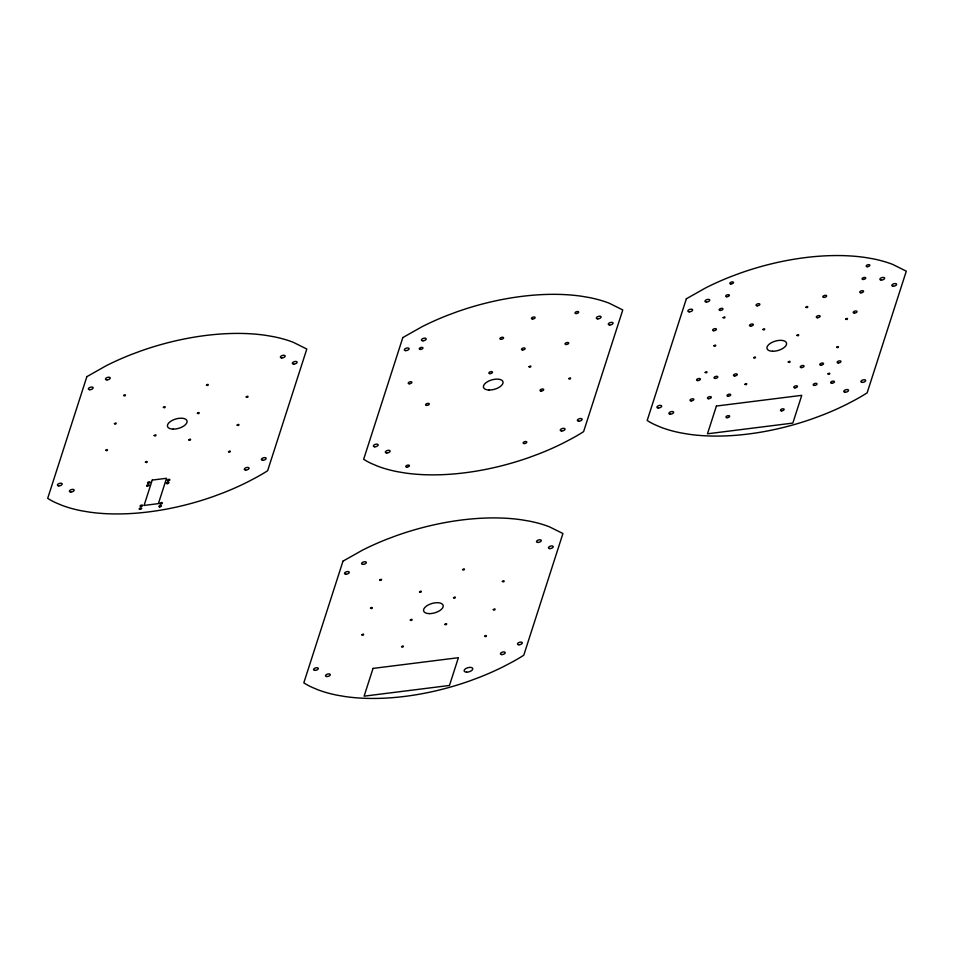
<?xml version="1.0" encoding="UTF-8"?>
<svg xmlns="http://www.w3.org/2000/svg" width="954" height="954" viewBox="0 0 954 954"><rect width="100%" height="100%" fill="white"/><g stroke="black" fill="none" stroke-linecap="round" stroke-linejoin="round"><path stroke-width="1.43" d="M105.703 450.312C107.85 452.089 108.351 447.867 105.703 450.312M114.432 423.683C116.579 425.46 117.02 421.274 114.432 423.683M123.65 395.493C125.797 397.269 126.31 393.048 123.65 395.493M145.449 462.177C147.596 463.954 148.097 459.733 145.449 462.177M154.178 435.549C156.337 437.326 156.838 433.104 154.178 435.549M163.396 407.358C165.543 409.135 166.056 404.913 163.396 407.358M188.761 439.877C190.919 441.654 191.42 437.445 188.761 439.877M197.406 413.261C199.553 415.038 200.066 410.828 197.406 413.261M206.469 385.094C208.628 386.871 209.129 382.649 206.469 385.094M228.507 451.743C230.665 453.52 231.166 449.31 228.507 451.743M237.152 425.126C239.311 426.903 239.812 422.694 237.152 425.126M246.215 396.959C248.374 398.736 248.875 394.515 246.215 396.959M361.828 634.815C363.975 636.592 364.476 632.371 361.828 634.815M370.557 608.187C372.704 609.964 373.217 605.742 370.557 608.187M379.775 579.996C381.922 581.773 382.423 577.552 379.775 579.996M401.574 646.681C403.721 648.458 404.222 644.236 401.574 646.681M410.303 620.052C412.45 621.829 412.963 617.608 410.303 620.052M419.522 591.862C421.668 593.638 422.169 589.417 419.522 591.862M444.886 624.381C447.044 626.158 447.545 621.948 444.886 624.381M453.532 597.764C455.678 599.541 456.191 595.332 453.532 597.764M462.595 569.598C464.753 571.374 465.254 567.153 462.595 569.598M484.632 636.246C486.79 638.023 487.291 633.814 484.632 636.246M493.278 609.63C495.424 611.407 495.925 607.197 493.278 609.63M502.341 581.463C504.499 583.24 505 579.018 502.341 581.463M529.053 366.753C531.199 368.53 531.7 364.309 529.053 366.753M568.799 378.619C570.945 380.396 571.446 376.174 568.799 378.619M705.197 372.442C707.343 374.23 707.844 370.009 705.197 372.442M713.926 345.813C716.072 347.602 716.585 343.38 713.926 345.813M723.144 317.622C725.29 319.411 725.791 315.19 723.144 317.622M744.943 384.319C747.089 386.096 747.59 381.874 744.943 384.319M753.672 357.69C755.83 359.467 756.331 355.246 753.672 357.69M762.89 329.5C765.036 331.276 765.537 327.055 762.89 329.5M788.254 362.019C790.413 363.796 790.914 359.575 788.254 362.019M796.9 335.403C799.047 337.179 799.559 332.958 796.9 335.403M805.963 307.224C808.121 309.001 808.622 304.791 805.963 307.224M828 373.885C830.147 375.661 830.588 371.476 828 373.885M836.646 347.268C838.793 349.045 839.293 344.823 836.646 347.268M845.709 319.101C847.867 320.878 848.368 316.656 845.709 319.101M86.862 376.651L47.7 498.322A115.577 55.678 -16 0 0 58.48 503.879L61.354 505.107A153.451 73.923 -16 0 0 81.436 510.772L88.901 512.036A153.451 73.923 -16 0 0 213.768 496.366L222.723 493.027A153.451 73.923 -16 0 0 248.29 481.639L252.238 479.552A115.577 55.678 -16 0 0 267.645 470.716L306.806 349.033L293.152 342.247A153.451 73.923 -16 0 0 273.071 336.595L265.606 335.319A153.451 73.923 -16 0 0 140.739 351L131.783 354.328A153.451 73.923 -16 0 0 106.216 365.716L86.862 376.651M152.235 480.089L144.078 505.429L158.388 503.629L166.545 478.288L152.235 480.089M402.826 337.573L363.665 459.244A115.577 55.678 -16 0 0 374.445 464.801L377.319 466.029A153.451 73.923 -16 0 0 397.401 471.693L404.866 472.957A153.451 73.923 -16 0 0 529.732 457.276L538.688 453.949A153.451 73.923 -16 0 0 564.255 442.561L568.202 440.474A115.577 55.678 -16 0 0 583.609 431.625L622.771 309.955L609.117 303.169A153.451 73.923 -16 0 0 589.035 297.505L581.57 296.241A153.451 73.923 -16 0 0 456.704 311.91L447.748 315.249A153.451 73.923 -16 0 0 422.181 326.638L402.826 337.573M342.987 561.155L303.825 682.825A115.577 55.678 -16 0 0 314.605 688.383L317.479 689.611A153.451 73.923 -16 0 0 337.561 695.275L345.026 696.539A153.451 73.923 -16 0 0 469.893 680.87L478.848 677.531A153.451 73.923 -16 0 0 504.416 666.142L508.363 664.056A115.577 55.678 -16 0 0 523.77 655.219L562.932 533.536L549.277 526.751A153.451 73.923 -16 0 0 529.196 521.099L521.731 519.823A153.451 73.923 -16 0 0 396.864 535.504L387.908 538.831A153.451 73.923 -16 0 0 362.341 550.219L342.987 561.155M373.038 668.408L364.106 696.17L449.465 685.461L458.397 657.7L373.038 668.408M686.355 298.781L647.194 420.464A115.577 55.678 -16 0 0 657.974 426.021L660.848 427.249A153.451 73.923 -16 0 0 680.929 432.901L688.394 434.177A153.451 73.923 -16 0 0 813.261 418.496L822.217 415.169A153.451 73.923 -16 0 0 847.784 403.781L851.731 401.694A115.577 55.678 -16 0 0 867.138 392.845L906.3 271.174L892.646 264.389A153.451 73.923 -16 0 0 872.564 258.725L865.099 257.461A153.451 73.923 -16 0 0 740.232 273.13L731.277 276.469A153.451 73.923 -16 0 0 705.71 287.858L686.355 298.781M716.406 406.046L707.474 433.808L792.834 423.087L801.765 395.338L716.406 406.046M881.269 280.071A2.468 1.192 -16 0 0 884.644 278.091A2.468 1.192 -16 0 0 880.864 278.043A2.468 1.192 -16 0 0 881.269 280.071M893.171 286.224A2.468 1.192 -16 0 0 896.605 284.292A2.468 1.192 -16 0 0 892.861 284.173A2.468 1.192 -16 0 0 893.171 286.224M862.321 382.399A2.468 1.192 -16 0 0 865.648 380.407A2.468 1.192 -16 0 0 861.82 380.407A2.468 1.192 -16 0 0 862.321 382.399M845.125 392.213A2.468 1.192 -16 0 0 848.559 390.269A2.468 1.192 -16 0 0 844.815 390.162A2.468 1.192 -16 0 0 845.125 392.213M670.268 414.167A2.468 1.192 -16 0 0 673.643 412.2A2.468 1.192 -16 0 0 669.851 412.152A2.468 1.192 -16 0 0 670.268 414.167M658.272 408.014A2.468 1.192 -16 0 0 661.682 406.058A2.468 1.192 -16 0 0 657.938 405.963A2.468 1.192 -16 0 0 658.272 408.014M689.325 311.839A2.468 1.192 -16 0 0 692.628 309.835A2.468 1.192 -16 0 0 688.788 309.847A2.468 1.192 -16 0 0 689.325 311.839M706.437 302.024A2.468 1.192 -16 0 0 709.716 300.009A2.468 1.192 -16 0 0 705.877 300.045A2.468 1.192 -16 0 0 706.437 302.024M720.27 310.444A1.968 0.942 -16 0 0 722.965 308.881A1.968 0.942 -16 0 0 719.96 308.822A1.968 0.942 -16 0 0 720.27 310.444M713.735 330.728A1.968 0.942 -16 0 0 716.43 329.166A1.968 0.942 -16 0 0 713.437 329.118A1.968 0.942 -16 0 0 713.735 330.728M757.202 305.805A1.968 0.942 -16 0 0 759.861 304.231A1.968 0.942 -16 0 0 756.832 304.207A1.968 0.942 -16 0 0 757.202 305.805M750.691 326.101A1.968 0.942 -16 0 0 753.326 324.515A1.968 0.942 -16 0 0 750.285 324.503A1.968 0.942 -16 0 0 750.691 326.101M823.922 297.421A1.968 0.942 -16 0 0 826.653 295.883A1.968 0.942 -16 0 0 823.672 295.788A1.968 0.942 -16 0 0 823.922 297.421M817.447 317.706A1.968 0.942 -16 0 0 820.118 316.144A1.968 0.942 -16 0 0 817.101 316.108A1.968 0.942 -16 0 0 817.447 317.706M860.902 292.795A1.968 0.942 -16 0 0 863.549 291.208A1.968 0.942 -16 0 0 860.508 291.197A1.968 0.942 -16 0 0 860.902 292.795M854.39 313.079A1.968 0.942 -16 0 0 857.014 311.481A1.968 0.942 -16 0 0 853.961 311.493A1.968 0.942 -16 0 0 854.39 313.079M697.744 380.598A1.968 0.942 -16 0 0 700.379 379.012A1.968 0.942 -16 0 0 697.326 379.012A1.968 0.942 -16 0 0 697.744 380.598M691.125 400.895A1.968 0.942 -16 0 0 693.856 399.344A1.968 0.942 -16 0 0 690.875 399.261A1.968 0.942 -16 0 0 691.125 400.895M734.628 375.971A1.968 0.942 -16 0 0 737.275 374.385A1.968 0.942 -16 0 0 734.246 374.373A1.968 0.942 -16 0 0 734.628 375.971M801.384 367.588A1.968 0.942 -16 0 0 804.067 366.014A1.968 0.942 -16 0 0 801.062 365.978A1.968 0.942 -16 0 0 801.384 367.588M838.28 362.949A1.968 0.942 -16 0 0 840.963 361.387A1.968 0.942 -16 0 0 837.958 361.339A1.968 0.942 -16 0 0 838.28 362.949M831.769 383.246A1.968 0.942 -16 0 0 834.44 381.672A1.968 0.942 -16 0 0 831.423 381.636A1.968 0.942 -16 0 0 831.769 383.246M794.897 387.849A1.92 0.93 -16 0 0 797.496 386.31A1.92 0.93 -16 0 0 794.539 386.287A1.92 0.93 -16 0 0 794.897 387.849M728.081 396.232A1.92 0.93 -16 0 0 730.716 394.706A1.92 0.93 -16 0 0 727.771 394.658A1.92 0.93 -16 0 0 728.081 396.232M715.083 378.416A1.98 0.954 -16 0 0 717.825 376.866A1.98 0.954 -16 0 0 714.832 376.782A1.98 0.954 -16 0 0 715.083 378.416M708.572 398.712A1.98 0.954 -16 0 0 711.302 397.15A1.98 0.954 -16 0 0 708.285 397.079A1.98 0.954 -16 0 0 708.572 398.712M820.869 365.143A1.98 0.954 -16 0 0 823.54 363.557A1.98 0.954 -16 0 0 820.5 363.546A1.98 0.954 -16 0 0 820.869 365.143M814.275 385.44A1.98 0.954 -16 0 0 817.018 383.89A1.98 0.954 -16 0 0 814.024 383.794A1.98 0.954 -16 0 0 814.275 385.44M730.859 283.946A1.896 0.918 -16 0 0 733.495 282.456A1.896 0.918 -16 0 0 730.609 282.372A1.896 0.918 -16 0 0 730.859 283.946M726.745 296.73A1.896 0.918 -16 0 0 729.381 295.239A1.896 0.918 -16 0 0 726.483 295.156A1.896 0.918 -16 0 0 726.745 296.73M863.12 279.462A1.896 0.918 -16 0 0 865.743 277.96A1.896 0.918 -16 0 0 862.857 277.888A1.896 0.918 -16 0 0 863.12 279.462M867.234 266.679A1.896 0.918 -16 0 0 869.857 265.188A1.896 0.918 -16 0 0 866.983 265.105A1.896 0.918 -16 0 0 867.234 266.679M772.609 351.251A10.148 4.889 -16 0 0 786.561 343.225A10.148 4.889 -16 0 0 771.094 342.891A10.148 4.889 -16 0 0 772.609 351.251M727.043 417.685A1.896 0.918 -16 0 0 729.643 416.171A1.896 0.918 -16 0 0 726.733 416.123A1.896 0.918 -16 0 0 727.043 417.685M781.517 410.852A1.896 0.918 -16 0 0 784.116 409.338A1.896 0.918 -16 0 0 781.219 409.29A1.896 0.918 -16 0 0 781.517 410.852M561.596 430.993A2.468 1.192 -16 0 0 565.03 429.05A2.468 1.192 -16 0 0 561.286 428.942A2.468 1.192 -16 0 0 561.596 430.993M386.74 452.959A2.468 1.192 -16 0 0 390.114 450.992A2.468 1.192 -16 0 0 386.322 450.932A2.468 1.192 -16 0 0 386.74 452.959M374.743 446.794A2.468 1.192 -16 0 0 378.154 444.838A2.468 1.192 -16 0 0 374.409 444.743A2.468 1.192 -16 0 0 374.743 446.794M405.796 350.619A2.468 1.192 -16 0 0 409.099 348.615A2.468 1.192 -16 0 0 405.259 348.627A2.468 1.192 -16 0 0 405.796 350.619M422.908 340.805A2.468 1.192 -16 0 0 426.188 338.801A2.468 1.192 -16 0 0 422.348 338.825A2.468 1.192 -16 0 0 422.908 340.805M597.741 318.851A2.468 1.192 -16 0 0 601.115 316.883A2.468 1.192 -16 0 0 597.335 316.823A2.468 1.192 -16 0 0 597.741 318.851M609.642 325.004A2.468 1.192 -16 0 0 613.076 323.072A2.468 1.192 -16 0 0 609.332 322.953A2.468 1.192 -16 0 0 609.642 325.004M578.792 421.179A2.468 1.192 -16 0 0 582.119 419.188A2.468 1.192 -16 0 0 578.291 419.188A2.468 1.192 -16 0 0 578.792 421.179M489.08 390.031A10.148 4.889 -16 0 0 503.032 382.005A10.148 4.889 -16 0 0 487.566 381.672A10.148 4.889 -16 0 0 489.08 390.031M566.104 344.513A1.896 0.918 -16 0 0 568.715 343.011A1.896 0.918 -16 0 0 565.829 342.939A1.896 0.918 -16 0 0 566.104 344.513M576.061 313.556A1.896 0.918 -16 0 0 578.684 312.053A1.896 0.918 -16 0 0 575.787 311.982A1.896 0.918 -16 0 0 576.061 313.556M522.518 349.975A1.896 0.918 -16 0 0 525.141 348.472A1.896 0.918 -16 0 0 522.243 348.413A1.896 0.918 -16 0 0 522.518 349.975M532.475 319.03A1.896 0.918 -16 0 0 535.099 317.527A1.896 0.918 -16 0 0 532.201 317.455A1.896 0.918 -16 0 0 532.475 319.03M409.278 383.77A1.896 0.918 -16 0 0 411.901 382.268A1.896 0.918 -16 0 0 409.004 382.196A1.896 0.918 -16 0 0 409.278 383.77M420.392 349.426A1.896 0.918 -16 0 0 422.944 347.888A1.896 0.918 -16 0 0 420.01 347.876A1.896 0.918 -16 0 0 420.392 349.426M489.915 373.646A1.896 0.918 -16 0 0 492.526 372.143A1.896 0.918 -16 0 0 489.629 372.084A1.896 0.918 -16 0 0 489.915 373.646M500.969 339.302A1.896 0.918 -16 0 0 503.581 337.799A1.896 0.918 -16 0 0 500.683 337.728A1.896 0.918 -16 0 0 500.969 339.302M426.474 405.39A1.896 0.918 -16 0 0 429.3 404.019A1.896 0.918 -16 0 0 426.593 403.733A1.896 0.918 -16 0 0 426.474 405.39M541.025 391.033A1.896 0.918 -16 0 0 543.708 389.566A1.896 0.918 -16 0 0 540.846 389.447A1.896 0.918 -16 0 0 541.025 391.033M406.726 467.102A1.896 0.918 -16 0 0 409.445 465.659A1.896 0.918 -16 0 0 406.619 465.492A1.896 0.918 -16 0 0 406.726 467.102M523.877 443.538A1.896 0.918 -16 0 0 526.799 442.239A1.896 0.918 -16 0 0 524.199 441.845A1.896 0.918 -16 0 0 523.877 443.538M106.943 379.883A2.468 1.192 -16 0 0 110.235 377.879A2.468 1.192 -16 0 0 106.383 377.903A2.468 1.192 -16 0 0 106.943 379.883M245.631 470.072A2.468 1.192 -16 0 0 249.066 468.14A2.468 1.192 -16 0 0 245.321 468.02A2.468 1.192 -16 0 0 245.631 470.072M70.775 492.037A2.468 1.192 -16 0 0 74.15 490.07A2.468 1.192 -16 0 0 70.357 490.01A2.468 1.192 -16 0 0 70.775 492.037M58.778 485.872A2.468 1.192 -16 0 0 62.189 483.928A2.468 1.192 -16 0 0 58.444 483.821A2.468 1.192 -16 0 0 58.778 485.872M89.831 389.697A2.468 1.192 -16 0 0 93.134 387.694A2.468 1.192 -16 0 0 89.306 387.706A2.468 1.192 -16 0 0 89.831 389.697M262.827 460.269A2.468 1.192 -16 0 0 266.154 458.266A2.468 1.192 -16 0 0 262.326 458.266A2.468 1.192 -16 0 0 262.827 460.269M293.689 364.094A2.468 1.192 -16 0 0 297.111 362.15A2.468 1.192 -16 0 0 293.367 362.043A2.468 1.192 -16 0 0 293.689 364.094M173.115 429.121A10.148 4.889 -16 0 0 187.067 421.084A10.148 4.889 -16 0 0 171.601 420.75A10.148 4.889 -16 0 0 173.115 429.121M281.776 357.929A2.468 1.192 -16 0 0 285.151 355.961A2.468 1.192 -16 0 0 281.37 355.902A2.468 1.192 -16 0 0 281.776 357.929M139.88 509.376A1.336 0.644 -16 0 0 141.705 508.327A1.336 0.644 -16 0 0 139.678 508.279A1.336 0.644 -16 0 0 139.88 509.376M160.427 503.998A1.336 0.644 -16 0 0 162.407 503.032A1.336 0.644 -16 0 0 160.51 502.83A1.336 0.644 -16 0 0 160.427 503.998M140.715 506.479A1.336 0.644 -16 0 0 142.647 505.489A1.336 0.644 -16 0 0 140.703 505.334A1.336 0.644 -16 0 0 140.715 506.479M167.153 483.654A1.336 0.644 -16 0 0 168.941 482.581A1.336 0.644 -16 0 0 166.89 482.581A1.336 0.644 -16 0 0 167.153 483.654M167.844 480.744A1.336 0.644 -16 0 0 169.884 479.826A1.336 0.644 -16 0 0 168.059 479.564A1.336 0.644 -16 0 0 167.844 480.744M147.178 486.123A1.336 0.644 -16 0 0 149.194 485.192A1.336 0.644 -16 0 0 147.345 484.954A1.336 0.644 -16 0 0 147.178 486.123M148.287 483.237A1.336 0.644 -16 0 0 150.124 482.187A1.336 0.644 -16 0 0 148.097 482.14A1.336 0.644 -16 0 0 148.287 483.237M159.64 506.896A1.336 0.644 -16 0 0 161.464 505.847A1.336 0.644 -16 0 0 159.437 505.799A1.336 0.644 -16 0 0 159.64 506.896M345.956 574.201A2.468 1.192 -16 0 0 349.259 572.197A2.468 1.192 -16 0 0 345.42 572.209A2.468 1.192 -16 0 0 345.956 574.201M314.903 670.376A2.468 1.192 -16 0 0 318.314 668.432A2.468 1.192 -16 0 0 314.57 668.325A2.468 1.192 -16 0 0 314.903 670.376M537.901 542.432A2.468 1.192 -16 0 0 541.276 540.465A2.468 1.192 -16 0 0 537.496 540.405A2.468 1.192 -16 0 0 537.901 542.432M549.802 548.598A2.468 1.192 -16 0 0 553.237 546.654A2.468 1.192 -16 0 0 549.492 546.547A2.468 1.192 -16 0 0 549.802 548.598M518.952 644.773A2.468 1.192 -16 0 0 522.279 642.769A2.468 1.192 -16 0 0 518.451 642.769A2.468 1.192 -16 0 0 518.952 644.773M501.756 654.575A2.468 1.192 -16 0 0 505.191 652.643A2.468 1.192 -16 0 0 501.446 652.524A2.468 1.192 -16 0 0 501.756 654.575M326.9 676.541A2.468 1.192 -16 0 0 330.275 674.573A2.468 1.192 -16 0 0 326.483 674.514A2.468 1.192 -16 0 0 326.9 676.541M429.24 613.625A10.148 4.889 -16 0 0 443.193 605.587A10.148 4.889 -16 0 0 427.726 605.253A10.148 4.889 -16 0 0 429.24 613.625M363.069 564.386A2.468 1.192 -16 0 0 366.348 562.383A2.468 1.192 -16 0 0 362.508 562.407A2.468 1.192 -16 0 0 363.069 564.386M466.578 672.153A4.472 2.147 -16 0 0 472.779 668.647A4.472 2.147 -16 0 0 466.005 668.456A4.472 2.147 -16 0 0 466.578 672.153"/></g></svg>
